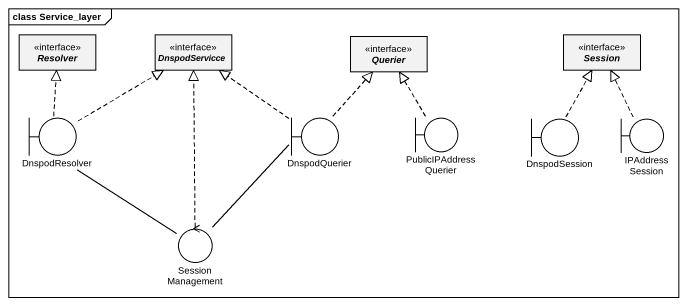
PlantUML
@startuml
mainframe class Service_layer
allowmixing
hide circle
hide empty members
interface Resolver
interface DnspodServicce
interface Querier
interface Session
boundary DnspodResolver
boundary DnspodQuerier
boundary PublicIPAddressQuerier
boundary DnspodSession
boundary IPAddressSession
control SessionManagement
DnspodResolver .up.|> Resolver
DnspodResolver .up.|> DnspodServicce
DnspodQuerier .up.|> DnspodServicce
DnspodQuerier .up.|> Querier
PublicIPAddressQuerier .up.|> Querier
DnspodSession .up.|> Session
IPAddressSession .up.|> Session
SessionManagement .up.|> DnspodServicce
SessionManagement -up- DnspodResolver
SessionManagement -up- DnspodQuerier
@enduml
